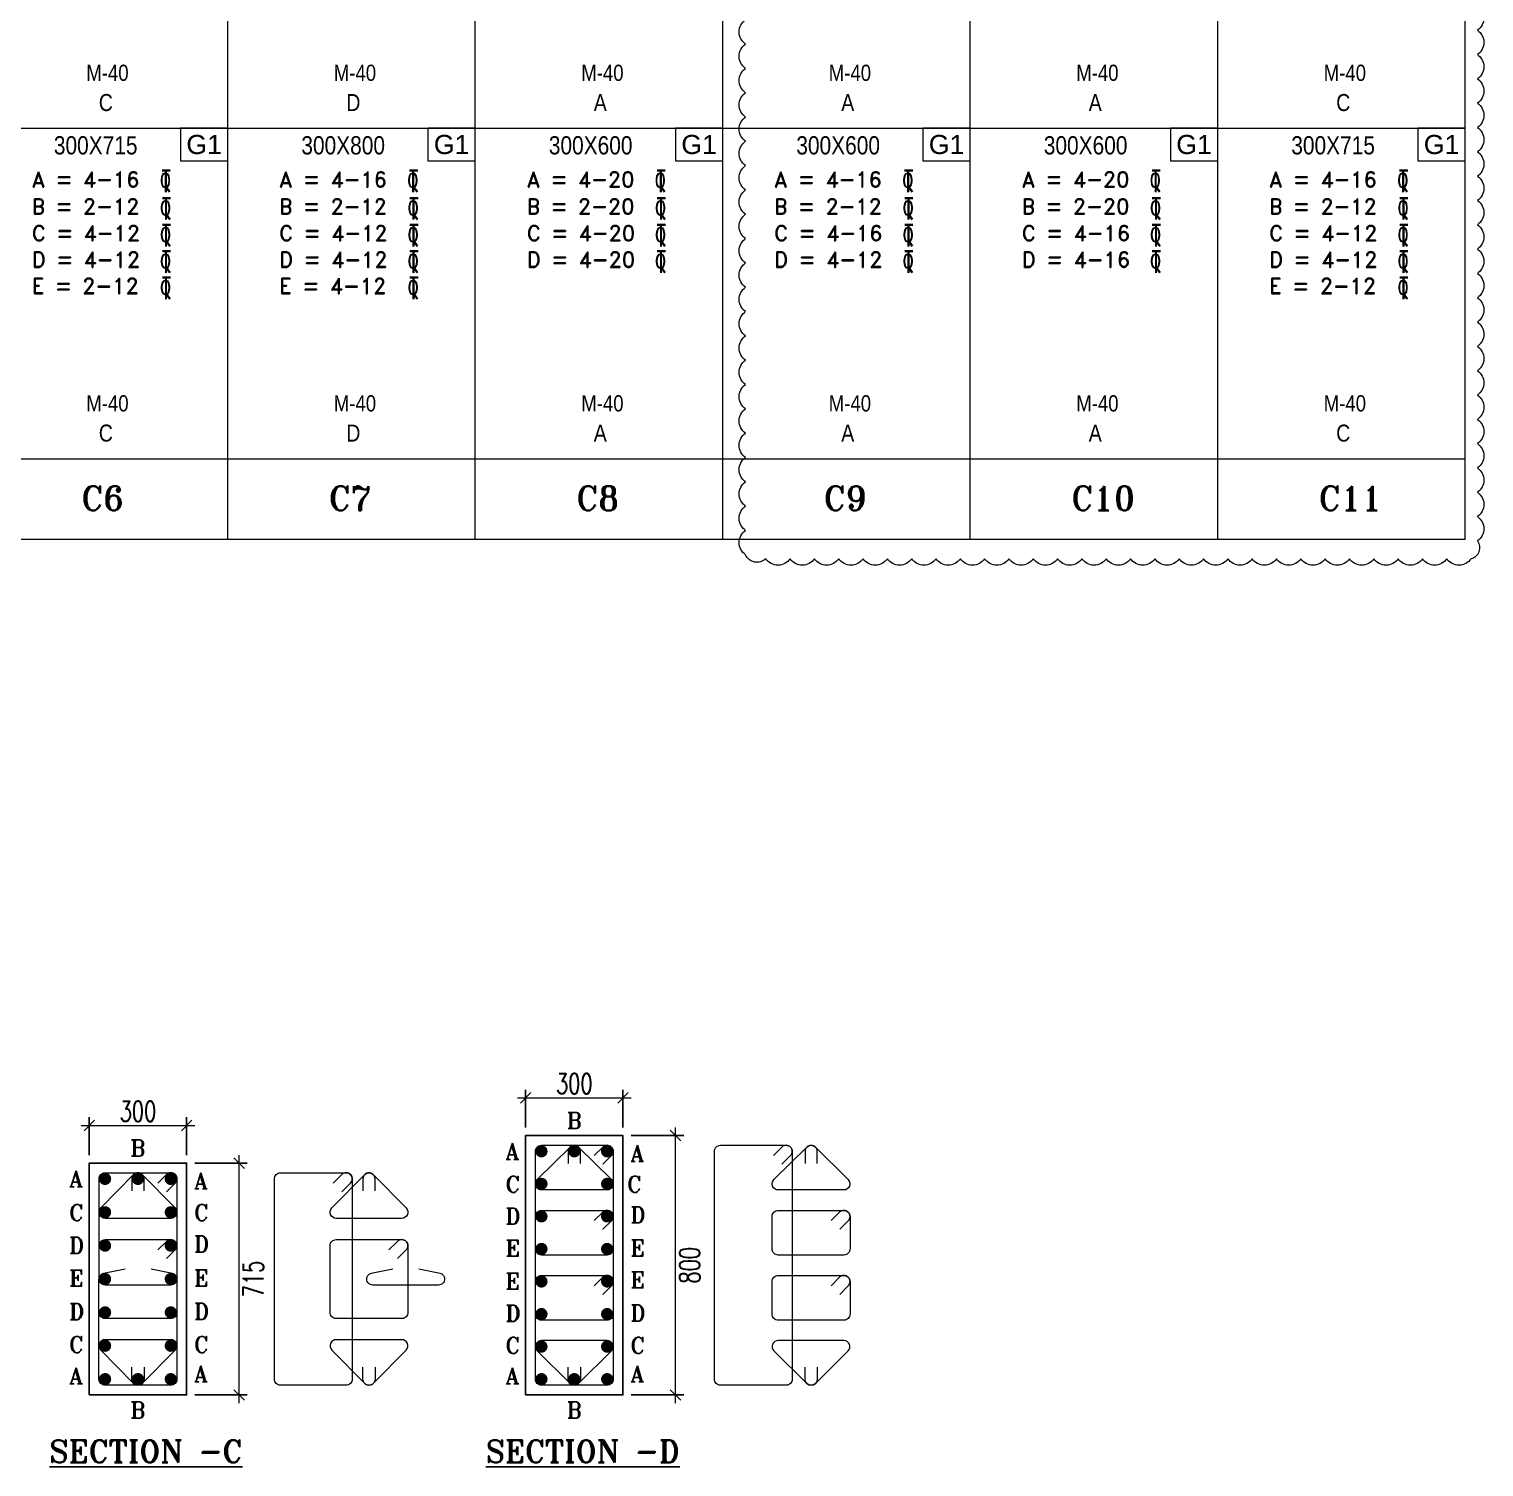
# Model space of a CAD drawing. Header units: millimetres. Extents: x 1363246 to 1691641, y -112430 to 78417.
# Drawn here: x 1501277 to 1519221, y -82814 to -65077 of the extents above; entities that cross this region are included whole.
import ezdxf

# ---------------------------------------------------------------- set-up
doc = ezdxf.new("R2010")
doc.units = ezdxf.units.MM
doc.header["$LTSCALE"] = 500
doc.header["$MEASUREMENT"] = 0
doc.header["$PDMODE"] = 34
doc.layers.get('Defpoints').update_dxf_attribs({"lineweight": 0})
for name, color, linetype in [('BNOS', 2, 'Continuous'), ('Reinf', 4, 'Continuous'), ('S-TEXT', 3, 'Continuous'), ('TOWER AREA COLUMN.', 6, 'Continuous')]:
    doc.layers.add(name, color=color, linetype=linetype)
for name, color, linetype, lineweight in [('DIAMENTION', 1, 'Continuous', 0), ('LINE', 7, 'Continuous', 13), ('S - SUNK', 251, 'Continuous', 0), ('STEEL', 7, 'Continuous', 20), ('TEXT', 7, 'Continuous', 13), ('TEXT 3', 3, 'Continuous', 5), ('TEXT2', 3, 'Continuous', 15), ('TEXT2MM', 3, 'Continuous', 18)]:
    doc.layers.add(name, color=color, linetype=linetype, lineweight=lineweight)
doc.styles.add('2MM', font='romans.shx', dxfattribs={"width": 0.7})
doc.styles.add('ABHI', font='arial.ttf')
doc.styles.add('RAWAT', font='romand.shx', dxfattribs={"height": 115})
doc.styles.add('RD', font='romand.shx', dxfattribs={"height": 200})
doc.styles.add('ROMANT', font='romant__.ttf', dxfattribs={"width": 0.9, "height": 600})
doc.styles.add('TEXT', font='ARIALN.TTF', dxfattribs={"width": 0.8})
doc.dimstyles.new('SHUIB', dxfattribs={"dimtxt": 200, "dimasz": 180, "dimexe": 100, "dimexo": 250, "dimgap": 50, "dimtad": 2, "dimdec": 0, "dimzin": 1, "dimdsep": 46, "dimtxsty": '2MM', "dimblk": 'OBLIQUE', "dimcen": 0, "dimdle": 100, "dimclrd": 1, "dimclre": 1, "dimclrt": 3, "dimadec": 0, "dimazin": 0, "dimtfac": 1, "dimtdec": 0, "dimtix": 1, "dimtmove": 2, "dimatfit": 3, "dimfxl": 0, "dimtolj": 1, "dimlwd": -1, "dimarcsym": 0})

# ---------------------------------------------------------------- blocks, each defined once
blk = doc.blocks.new('T')
at = {"layer": 'LINE'}
for p, q in [((-27, 79), (39, 79)), ((-27, 72), (39, 72)), ((-2, 70), (-2, -99)), ((5, 70), (5, -99)), ((1, -61), (31, -100)), ((7, -57), (36, -96))]:
    blk.add_line(p, q, dxfattribs=at)
at = {"layer": 'LINE', "style": 'RAWAT'}
blk.add_text('0', height=115, dxfattribs=at).set_placement((-50, -63))
blk = doc.blocks.new('_Oblique')
at = {"color": 0, "linetype": 'ByBlock', "lineweight": -2}
blk.add_line((-0.5, -0.5), (0.5, 0.5), dxfattribs=at)
blk = doc.blocks.new('*D260')
at = {"layer": 'Defpoints', "color": 0, "ltscale": 100, "transparency": 16777216}
for p in [(1503220, -78601), (1502020, -79066, 0), (1503220, -79066, 0)]:
    blk.add_point(p, dxfattribs=at)
at = {"layer": 'DIAMENTION', "color": 1, "lineweight": -2, "ltscale": 100, "transparency": 16777216}
for p, q in [((1502020, -78966), (1502020, -78501)), ((1503220, -78966), (1503220, -78501))]:
    blk.add_line(p, q, dxfattribs=at)
at = {"layer": 'DIAMENTION', "color": 1, "ltscale": 100, "transparency": 16777216}
blk.add_line((1501920, -78601), (1503320, -78601), dxfattribs=at)
at = {"layer": 'DIAMENTION', "color": 1, "ltscale": 100, "transparency": 16777216, "xscale": 130, "yscale": 130, "zscale": 130, "rotation": 180}
blk.add_blockref('_Oblique', (1502020, -78601), dxfattribs=at)
at = {"layer": 'DIAMENTION', "color": 1, "ltscale": 100, "transparency": 16777216, "xscale": 130, "yscale": 130, "zscale": 130}
blk.add_blockref('_Oblique', (1503220, -78601), dxfattribs=at)
at = {"layer": 'DIAMENTION', "color": 3, "ltscale": 100, "transparency": 16777216, "insert": (1502620, -78426), "char_height": 250, "attachment_point": 5, "style": '2MM'}
blk.add_mtext('\\A1;300', dxfattribs=at)
blk = doc.blocks.new('*D261')
at = {"layer": 'Defpoints', "color": 0, "ltscale": 100, "transparency": 16777216}
for p in [(1503220, -79066, 0), (1503868, -79066), (1503220, -81926, 0)]:
    blk.add_point(p, dxfattribs=at)
at = {"layer": 'DIAMENTION', "color": 1, "lineweight": -2, "ltscale": 100, "transparency": 16777216}
for p, q in [((1503320, -79066), (1503968, -79066)), ((1503320, -81926), (1503968, -81926))]:
    blk.add_line(p, q, dxfattribs=at)
at = {"layer": 'DIAMENTION', "color": 1, "ltscale": 100, "transparency": 16777216}
blk.add_line((1503868, -82026), (1503868, -78966), dxfattribs=at)
at = {"layer": 'DIAMENTION', "color": 1, "ltscale": 100, "transparency": 16777216, "xscale": 130, "yscale": 130, "zscale": 130}
for p, rotation in [((1503868, -79066), 90), ((1503868, -81926), 270)]:
    blk.add_blockref('_Oblique', p, dxfattribs=dict(at, rotation=rotation))
at = {"layer": 'DIAMENTION', "color": 3, "ltscale": 100, "transparency": 16777216, "insert": (1504043, -80496), "char_height": 250, "attachment_point": 5, "rotation": 90, "style": '2MM'}
blk.add_mtext('\\A1;715', dxfattribs=at)
blk = doc.blocks.new('*D262')
at = {"layer": 'Defpoints', "color": 0, "ltscale": 100, "transparency": 16777216}
for p in [(1508602, -78261), (1507402, -78726, 0), (1508602, -78726, 0)]:
    blk.add_point(p, dxfattribs=at)
at = {"layer": 'DIAMENTION', "color": 1, "lineweight": -2, "ltscale": 100, "transparency": 16777216}
for p, q in [((1507402, -78626), (1507402, -78161)), ((1508602, -78626), (1508602, -78161))]:
    blk.add_line(p, q, dxfattribs=at)
at = {"layer": 'DIAMENTION', "color": 1, "ltscale": 100, "transparency": 16777216}
blk.add_line((1507302, -78261), (1508702, -78261), dxfattribs=at)
at = {"layer": 'DIAMENTION', "color": 1, "ltscale": 100, "transparency": 16777216, "xscale": 130, "yscale": 130, "zscale": 130, "rotation": 180}
blk.add_blockref('_Oblique', (1507402, -78261), dxfattribs=at)
at = {"layer": 'DIAMENTION', "color": 1, "ltscale": 100, "transparency": 16777216, "xscale": 130, "yscale": 130, "zscale": 130}
blk.add_blockref('_Oblique', (1508602, -78261), dxfattribs=at)
at = {"layer": 'DIAMENTION', "color": 3, "ltscale": 100, "transparency": 16777216, "insert": (1508002, -78086), "char_height": 250, "attachment_point": 5, "style": '2MM'}
blk.add_mtext('\\A1;300', dxfattribs=at)
blk = doc.blocks.new('*D263')
at = {"layer": 'Defpoints', "color": 0, "ltscale": 100, "transparency": 16777216}
for p in [(1508602, -78726, 0), (1509251, -78726), (1508602, -81926, 0)]:
    blk.add_point(p, dxfattribs=at)
at = {"layer": 'DIAMENTION', "color": 1, "lineweight": -2, "ltscale": 100, "transparency": 16777216}
for p, q in [((1508702, -78726), (1509351, -78726)), ((1508702, -81926), (1509351, -81926))]:
    blk.add_line(p, q, dxfattribs=at)
at = {"layer": 'DIAMENTION', "color": 1, "ltscale": 100, "transparency": 16777216}
blk.add_line((1509251, -82026), (1509251, -78626), dxfattribs=at)
at = {"layer": 'DIAMENTION', "color": 1, "ltscale": 100, "transparency": 16777216, "xscale": 130, "yscale": 130, "zscale": 130}
for p, rotation in [((1509251, -78726), 90), ((1509251, -81926), 270)]:
    blk.add_blockref('_Oblique', p, dxfattribs=dict(at, rotation=rotation))
at = {"layer": 'DIAMENTION', "color": 3, "ltscale": 100, "transparency": 16777216, "insert": (1509426, -80326), "char_height": 250, "attachment_point": 5, "rotation": 90, "style": '2MM'}
blk.add_mtext('\\A1;800', dxfattribs=at)

msp = doc.modelspace()

# ---------------------------------------------------------------- linework, layer by layer
at = {"layer": 'LINE', "color": 1}
for p, q in [((1503728, -71371.1, -2437250811), (1503728, -1062, -2437250811)), ((1506780.5, -71371.1, -2437250811), (1506780.5, -1062, -2437250811)), ((1509833, -71371.1, -2437250811), (1509833, -1062, -2437250811)), ((1512885.5, -71371.1, -2437250811), (1512885.5, -1062, -2437250811)), ((1515938, -71371.1, -2437250811), (1515938, -1062, -2437250811)), ((1477814.7, -66299.3, -2437250811), (1518990.5, -66299.3, -2437250811)), ((1477814.7, -70376.6, -2437250811), (1518990.5, -70376.6, -2437250811))]:
    msp.add_line(p, q, dxfattribs=at)
at = {"layer": 'LINE', "color": 2}
msp.add_line((1509833, -71371.1, -2437250811), (1509833, -1062, -2437250811), dxfattribs=at)
at = {"layer": 'LINE', "color": 3}
for p, q in [((1518990.5, -71371.1, -2437250811), (1518990.5, -1062, -2437250811)), ((1477814.7, -71371.1, -2437250811), (1518990.5, -71371.1, -2437250811))]:
    msp.add_line(p, q, dxfattribs=at)
at = {"layer": 'Reinf', "color": 4, "linetype": 'ByBlock', "const_width": 75, "elevation": 0}
for points in [[(1507596.8, -78958.1, -1), (1507596.8, -78883.1, -1)], [(1508001.8, -78958.1, -1), (1508001.8, -78883.1, -1)], [(1508406.8, -78958.1, 1), (1508406.8, -78883.1, 1)], [(1507596.8, -79359.6, -1), (1507596.8, -79284.6, -1)], [(1508406.8, -79359.6, 1), (1508406.8, -79284.6, 1)], [(1507596.8, -79761, -1), (1507596.8, -79686, -1)], [(1508406.8, -79761, 1), (1508406.8, -79686, 1)], [(1507596.8, -80162.5, -1), (1507596.8, -80087.5, -1)], [(1508406.8, -80162.5, 1), (1508406.8, -80087.5, 1)], [(1507596.8, -80564, -1), (1507596.8, -80489, -1)], [(1508406.8, -80564, 1), (1508406.8, -80489, 1)], [(1507596.8, -80965.5, -1), (1507596.8, -80890.5, -1)], [(1508406.8, -80965.5, 1), (1508406.8, -80890.5, 1)], [(1507596.8, -81366.9, -1), (1507596.8, -81291.9, -1)], [(1508406.8, -81366.9, 1), (1508406.8, -81291.9, 1)], [(1507596.8, -81693.4, 1), (1507596.8, -81768.4, 1)], [(1508001.8, -81693.4, 1), (1508001.8, -81768.4, 1)], [(1508406.8, -81693.4, -1), (1508406.8, -81768.4, -1)]]:
    msp.add_lwpolyline(points, format="xyb", close=True, dxfattribs=at)
at = {"layer": 'Reinf', "color": 4, "linetype": 'ByBlock', "const_width": 75}
for points in [[(1502214.6, -79298.1, -1), (1502214.6, -79223.1, -1)], [(1502619.6, -79298.1, -1), (1502619.6, -79223.1, -1)], [(1503024.6, -79298.1, 1), (1503024.6, -79223.1, 1)], [(1502214.6, -79709.8, -1), (1502214.6, -79634.8, -1)], [(1503024.6, -79709.8, 1), (1503024.6, -79634.8, 1)], [(1502214.6, -80121.5, -1), (1502214.6, -80046.5, -1)], [(1503024.6, -80121.5, 1), (1503024.6, -80046.5, 1)], [(1502214.6, -80533.3, -1), (1502214.6, -80458.3, -1)], [(1503024.6, -80533.3, 1), (1503024.6, -80458.3, 1)], [(1502214.6, -80945, -1), (1502214.6, -80870, -1)], [(1503024.6, -80945, 1), (1503024.6, -80870, 1)], [(1502214.6, -81356.7, -1), (1502214.6, -81281.7, -1)], [(1503024.6, -81356.7, 1), (1503024.6, -81281.7, 1)], [(1502214.6, -81693.4, 1), (1502214.6, -81768.4, 1)], [(1502619.6, -81693.4, 1), (1502619.6, -81768.4, 1)], [(1503024.6, -81693.4, -1), (1503024.6, -81768.4, -1)]]:
    msp.add_lwpolyline(points, format="xyb", close=True, dxfattribs=at)
at = {"layer": 'S - SUNK', "color": 1, "ltscale": 10}
msp.add_lwpolyline([(1519143, -64790.9, -0.5205671), (1519143, -65090.9, -0.5205671), (1519143, -65390.9, -0.5205671), (1519143, -65690.9, -0.5205671), (1519143, -65990.9, -0.5205671), (1519143, -66290.9, -0.5205671), (1519143, -66590.9, -0.5205671), (1519143, -66890.9, -0.5205671), (1519143, -67190.9, -0.5205671), (1519143, -67490.9, -0.5205671), (1519143, -67790.9, -0.5205671), (1519143, -68090.9, -0.5205671), (1519143, -68390.9, -0.5205671), (1519143, -68690.9, -0.5205671), (1519143, -68990.9, -0.5205671), (1519143, -69290.9, -0.5205671), (1519143, -69590.9, -0.5205671), (1519143, -69890.9, -0.5205671), (1519143, -70190.9, -0.5205671), (1519143, -70490.9, -0.5205671), (1519143, -70790.9, -0.5205671), (1519143, -71090.9, -0.5205671), (1519143, -71390.9, -0.5205671), (1519063.3, -71611.2, -0.5205671), (1518763.3, -71611.2, -0.5205671), (1518463.3, -71611.2, -0.5205671), (1518163.3, -71611.2, -0.5205671), (1517863.3, -71611.2, -0.5205671), (1517563.3, -71611.2, -0.5205671), (1517263.3, -71611.2, -0.5205671), (1516963.3, -71611.2, -0.5205671), (1516663.3, -71611.2, -0.5205671), (1516363.3, -71611.2, -0.5205671), (1516063.3, -71611.2, -0.5205671), (1515763.3, -71611.2, -0.5205671), (1515463.3, -71611.2, -0.5205671), (1515163.3, -71611.2, -0.5205671), (1514863.3, -71611.2, -0.5205671), (1514563.3, -71611.2, -0.5205671), (1514263.3, -71611.2, -0.5205671), (1513963.3, -71611.2, -0.5205671), (1513663.3, -71611.2, -0.5205671), (1513363.3, -71611.2, -0.5205671), (1513063.3, -71611.2, -0.5205671), (1512763.3, -71611.2, -0.5205671), (1512463.3, -71611.2, -0.5205671), (1512163.3, -71611.2, -0.5205671), (1511863.3, -71611.2, -0.5205671), (1511563.3, -71611.2, -0.5205671), (1511263.3, -71611.2, -0.5205671), (1510963.3, -71611.2, -0.5205671), (1510663.3, -71611.2, -0.5205671), (1510363.3, -71611.2, -0.5205671), (1510113.3, -71561.3, -0.5205671), (1510113.3, -71261.3, -0.5205671), (1510113.3, -70961.3, -0.5205671), (1510113.3, -70661.3, -0.5205671), (1510113.3, -70361.3, -0.5205671), (1510113.3, -70061.3, -0.5205671), (1510113.3, -69761.3, -0.5205671), (1510113.3, -69461.3, -0.5205671), (1510113.3, -69161.3, -0.5205671), (1510113.3, -68861.3, -0.5205671), (1510113.3, -68561.3, -0.5205671), (1510113.3, -68261.3, -0.5205671), (1510113.3, -67961.3, -0.5205671), (1510113.3, -67661.3, -0.5205671), (1510113.3, -67361.3, -0.5205671), (1510113.3, -67061.3, -0.5205671), (1510113.3, -66761.3, -0.5205671), (1510113.3, -66461.3, -0.5205671), (1510113.3, -66161.3, -0.5205671), (1510113.3, -65861.3, -0.5205671), (1510113.3, -65561.3, -0.5205671), (1510113.3, -65261.3, -0.5205671), (1510113.3, -64961.3, -0.5205671)], format="xyb", dxfattribs=at)
at = {"layer": 'STEEL', "color": 4, "linetype": 'ByBlock', "elevation": 0}
for points in [[(1508481.9, -78920.6), (1508481.8, -81730.9, -0.4142136), (1508406.8, -81805.9), (1507596.7, -81805.9, -0.4142136), (1507521.7, -81730.9), (1507521.8, -78920.6, -0.4142136), (1507596.8, -78845.6), (1508406.9, -78845.6, -0.4142136)], [(1508054.6, -78867.4), (1508459.6, -79268.8, -0.6694949), (1508406.8, -79397.1), (1507596.8, -79397.1, -0.6694949), (1507544, -79268.8), (1507949, -78867.4, -0.4120843)], [(1510690.1, -78920.6), (1510689.9, -81730.9, -0.4142136), (1510614.9, -81805.9), (1509804.8, -81805.9, -0.4142136), (1509729.8, -81730.9), (1509729.9, -78920.6, -0.4142136), (1509804.9, -78845.6), (1510615.1, -78845.6, -0.4142136)], [(1510975.4, -78867.4), (1511380.4, -79268.8, -0.6694949), (1511327.6, -79397.1), (1510517.6, -79397.1, -0.6694949), (1510464.8, -79268.8), (1510869.8, -78867.4, -0.4120843)], [(1508481.9, -79723.5), (1508481.8, -80125, -0.4142136), (1508406.8, -80200), (1507596.7, -80200, -0.4142136), (1507521.7, -80125), (1507521.8, -79723.5, -0.4142136), (1507596.8, -79648.5), (1508406.9, -79648.5, -0.4142136)], [(1511402.7, -79723.5), (1511402.6, -80125, -0.4142136), (1511327.6, -80200), (1510517.5, -80200, -0.4142136), (1510442.5, -80125), (1510442.6, -79723.5, -0.4142136), (1510517.6, -79648.5), (1511327.7, -79648.5, -0.4142136)], [(1508481.9, -80526.5), (1508481.8, -80928, -0.4142136), (1508406.8, -81003), (1507596.7, -81003, -0.4142136), (1507521.7, -80928), (1507521.8, -80526.5, -0.4142136), (1507596.8, -80451.5), (1508406.9, -80451.5, -0.4142136)], [(1511402.7, -80526.5), (1511402.6, -80928, -0.4142136), (1511327.6, -81003), (1510517.5, -81003, -0.4142136), (1510442.5, -80928), (1510442.6, -80526.5, -0.4142136), (1510517.6, -80451.5), (1511327.7, -80451.5, -0.4142136)], [(1508054.6, -81784.1), (1508459.6, -81382.7, 0.6694949), (1508406.8, -81254.4), (1507596.8, -81254.4, 0.6694949), (1507544, -81382.7), (1507949, -81784.1, 0.4120843)], [(1510975.4, -81784.1), (1511380.4, -81382.7, 0.6694949), (1511327.6, -81254.4), (1510517.6, -81254.4, 0.6694949), (1510464.8, -81382.7), (1510869.8, -81784.1, 0.4120843)]]:
    msp.add_lwpolyline(points, format="xyb", close=True, dxfattribs=at)
for points in [[(1508076.8, -79069.4), (1508076.8, -78920.6, 0.4142136), (1508001.8, -78845.6), (1508001.8, -78845.6, 0.4142136), (1507926.8, -78920.6), (1507926.8, -79069.4)], [(1508354.8, -79078.8), (1508460, -78973.6, 0.4142136), (1508460, -78867.6), (1508460, -78867.6, 0.4142136), (1508353.9, -78867.6), (1508248.7, -78972.8)], [(1510562.9, -79078.8), (1510668.1, -78973.6, 0.4142136), (1510668.1, -78867.6), (1510668.1, -78867.6, 0.4142136), (1510562.1, -78867.6), (1510456.8, -78972.8)], [(1510997.6, -79069.4), (1510997.6, -78920.6, 0.4142136), (1510922.6, -78845.6), (1510922.6, -78845.6, 0.4142136), (1510847.6, -78920.6), (1510847.6, -79069.4)], [(1508354.8, -79881.8), (1508460, -79776.6, 0.4142136), (1508460, -79670.5), (1508460, -79670.5, 0.4142136), (1508353.9, -79670.5), (1508248.7, -79775.7)], [(1511275.6, -79881.8), (1511380.8, -79776.6, 0.4142136), (1511380.8, -79670.5), (1511380.8, -79670.5, 0.4142136), (1511274.7, -79670.5), (1511169.5, -79775.7)], [(1508354.8, -80684.7), (1508460, -80579.5, 0.4142136), (1508460, -80473.5), (1508460, -80473.5, 0.4142136), (1508353.9, -80473.5), (1508248.7, -80578.7)], [(1511275.6, -80684.7), (1511380.8, -80579.5, 0.4142136), (1511380.8, -80473.5), (1511380.8, -80473.5, 0.4142136), (1511274.7, -80473.5), (1511169.5, -80578.7)], [(1508076.8, -81582.1), (1508076.8, -81730.9, -0.4142136), (1508001.8, -81805.9), (1508001.8, -81805.9, -0.4142136), (1507926.8, -81730.9), (1507926.8, -81582.1)], [(1510997.6, -81582.1), (1510997.6, -81730.9, -0.4142136), (1510922.6, -81805.9), (1510922.6, -81805.9, -0.4142136), (1510847.6, -81730.9), (1510847.6, -81582.1)]]:
    msp.add_lwpolyline(points, format="xyb", dxfattribs=at)
at = {"layer": 'STEEL', "color": 4, "linetype": 'ByBlock'}
for points in [[(1503099.7, -79260.6), (1503099.6, -81730.9, -0.4142136), (1503024.6, -81805.9), (1502214.4, -81805.9, -0.4142136), (1502139.4, -81730.9), (1502139.6, -79260.6, -0.4142136), (1502214.6, -79185.6), (1503024.7, -79185.6, -0.4142136)], [(1502672.4, -79207.4), (1503077.4, -79619.1, -0.6694949), (1503024.6, -79747.3), (1502214.6, -79747.3, -0.6694949), (1502161.7, -79619.1), (1502566.7, -79207.4, -0.4120843)], [(1505262.8, -79260.6), (1505262.6, -81730.9, -0.4142136), (1505187.6, -81805.9), (1504377.5, -81805.9, -0.4142136), (1504302.5, -81730.9), (1504302.6, -79260.6, -0.4142136), (1504377.6, -79185.6), (1505187.8, -79185.6, -0.4142136)], [(1505522.2, -79207.4), (1505927.2, -79619.1, -0.6694949), (1505874.3, -79747.3), (1505064.3, -79747.3, -0.6694949), (1505011.5, -79619.1), (1505416.5, -79207.4, -0.4120843)], [(1503099.7, -80084), (1503099.6, -80907.5, -0.4142136), (1503024.6, -80982.5), (1502214.4, -80982.5, -0.4142136), (1502139.4, -80907.5), (1502139.6, -80084, -0.4142136), (1502214.6, -80009), (1503024.7, -80009, -0.4142136)], [(1505949.5, -80084), (1505949.4, -80907.5, -0.4142136), (1505874.4, -80982.5), (1505064.3, -80982.5, -0.4142136), (1504989.3, -80907.5), (1504989.4, -80084, -0.4142136), (1505064.4, -80009), (1505874.5, -80009, -0.4142136)], [(1502672.4, -81784.1), (1503077.4, -81372.4, 0.6694949), (1503024.6, -81244.2), (1502214.6, -81244.2, 0.6694949), (1502161.7, -81372.4), (1502566.7, -81784.1, 0.4120843)], [(1505522.2, -81784.1), (1505927.2, -81372.4, 0.6694949), (1505874.3, -81244.2), (1505064.3, -81244.2, 0.6694949), (1505011.5, -81372.4), (1505416.5, -81784.1, 0.4120843)]]:
    msp.add_lwpolyline(points, format="xyb", close=True, dxfattribs=at)
for points in [[(1502694.6, -79409.4), (1502694.6, -79260.6, 0.4142136), (1502619.6, -79185.6), (1502619.6, -79185.6, 0.4142136), (1502544.6, -79260.6), (1502544.6, -79409.4)], [(1502972.5, -79418.8), (1503077.8, -79313.6, 0.4142136), (1503077.8, -79207.6), (1503077.8, -79207.6, 0.4142136), (1502971.7, -79207.6), (1502866.5, -79312.8)], [(1505135.6, -79418.8), (1505240.8, -79313.6, 0.4142136), (1505240.8, -79207.6), (1505240.8, -79207.6, 0.4142136), (1505134.7, -79207.6), (1505029.5, -79312.8)], [(1505544.3, -79409.4), (1505544.3, -79260.6, 0.4142136), (1505469.3, -79185.6), (1505469.3, -79185.6, 0.4142136), (1505394.3, -79260.6), (1505394.3, -79409.4)], [(1502972.5, -80242.3), (1503077.8, -80137.1, 0.4142136), (1503077.8, -80031), (1503077.8, -80031, 0.4142136), (1502971.7, -80031), (1502866.5, -80136.2)], [(1505822.3, -80242.3), (1505927.5, -80137.1, 0.4142136), (1505927.5, -80031), (1505927.5, -80031, 0.4142136), (1505821.4, -80031), (1505716.2, -80136.2)], [(1502781.2, -80371.3), (1503024.7, -80420.8, -0.4142136), (1503099.7, -80495.8), (1503099.6, -80495.8, -0.4142136), (1503024.6, -80570.8), (1502214.4, -80570.8, -0.4142136), (1502139.4, -80495.8), (1502139.6, -80495.8, -0.4142136), (1502214.6, -80420.8), (1502462, -80371.3)], [(1506083.5, -80371.3), (1506327, -80420.8, -0.4142136), (1506402, -80495.8), (1506401.9, -80495.8, -0.4142136), (1506326.9, -80570.8), (1505516.7, -80570.8, -0.4142136), (1505441.7, -80495.8), (1505441.9, -80495.8, -0.4142136), (1505516.9, -80420.8), (1505764.3, -80371.3)], [(1502694.6, -81582.1), (1502694.6, -81730.9, -0.4142136), (1502619.6, -81805.9), (1502619.6, -81805.9, -0.4142136), (1502544.6, -81730.9), (1502544.6, -81582.1)], [(1505544.3, -81582.1), (1505544.3, -81730.9, -0.4142136), (1505469.3, -81805.9), (1505469.3, -81805.9, -0.4142136), (1505394.3, -81730.9), (1505394.3, -81582.1)]]:
    msp.add_lwpolyline(points, format="xyb", dxfattribs=at)
at = {"layer": 'TEXT2', "color": 7, "lineweight": 20, "elevation": -2437250811}
for points in [[(1503728, -66299.3), (1503144.2, -66299.3), (1503144.2, -66702.5), (1503728, -66702.5)], [(1506780.5, -66299.3), (1506196.7, -66299.3), (1506196.7, -66702.5), (1506780.5, -66702.5)], [(1509833, -66299.3), (1509249.2, -66299.3), (1509249.2, -66702.5), (1509833, -66702.5)], [(1512885.5, -66299.3), (1512301.7, -66299.3), (1512301.7, -66702.5), (1512885.5, -66702.5)], [(1515938, -66299.3), (1515354.2, -66299.3), (1515354.2, -66702.5), (1515938, -66702.5)], [(1518990.5, -66299.3), (1518406.7, -66299.3), (1518406.7, -66702.5), (1518990.5, -66702.5)]]:
    msp.add_lwpolyline(points, close=True, dxfattribs=at)
at = {"layer": 'TOWER AREA COLUMN.', "color": 3, "elevation": 0}
msp.add_lwpolyline([(1507401.8, -81925.8), (1508601.8, -81925.8), (1508601.8, -78725.8), (1507401.8, -78725.8)], close=True, dxfattribs=at)
at = {"layer": 'TOWER AREA COLUMN.', "color": 3}
msp.add_lwpolyline([(1502019.6, -81925.8), (1503219.6, -81925.8), (1503219.6, -79065.8), (1502019.6, -79065.8)], close=True, dxfattribs=at)

# ---------------------------------------------------------------- block references
at = {"layer": 'TEXT', "color": 3, "xscale": 1.53, "yscale": 1.53, "zscale": 1.53}
for p in [(1502958.8, -66935, 0), (1506011.3, -66935, 0), (1509063.8, -66935, 0), (1512116.3, -66935, 0), (1515168.9, -66935, 0), (1518221.4, -66935, 0), (1502962.1, -67275.2, 0), (1506014.6, -67275.2, 0), (1509067.1, -67275.2, 0), (1512119.6, -67275.2, 0), (1515172.1, -67275.2, 0), (1518224.6, -67275.2, 0), (1502962.1, -67605.5, 0), (1506014.6, -67605.5, 0), (1509067.1, -67605.5, 0), (1512119.6, -67605.5, 0), (1515172.1, -67605.5, 0), (1518224.6, -67605.5, 0), (1502962.1, -67930.9, 0), (1506014.6, -67930.9, 0), (1509067.1, -67930.9, 0), (1512119.6, -67930.9, 0), (1515172.1, -67930.9, 0), (1518224.6, -67930.9, 0), (1502962.1, -68255.7, 0), (1506014.6, -68255.7, 0), (1518224.6, -68255.7, 0)]:
    msp.add_blockref('T', p, dxfattribs=at)

# ---------------------------------------------------------------- texts
at = {"layer": 'BNOS', "color": 7, "style": 'ROMANT'}
for s, p in [('C6', (1501921.5, -71014.9, -2437250807.1)), ('C7', (1504974, -71014.9, -2437250807.1)), ('C8', (1508026.5, -71014.9, -2437250807.1)), ('C9', (1511079, -71014.9, -2437250807.1)), ('C10', (1514131.5, -71014.9, -2437250807.1)), ('C11', (1517184, -71014.9, -2437250807.1))]:
    msp.add_text(s, height=300, dxfattribs=at).set_placement(p)
at = {"layer": 'S-TEXT', "color": 1, "style": 'ROMANT'}
for s, height, p in [('B', 200, (1507907.1, -78639.6, 0)), ('B', 200, (1502524.9, -78979.6, 0)), ('A', 200, (1507153.3, -79020.2, 0)), ('A', 200, (1508693.9, -79044.2, 0)), ('A', 200, (1501771.1, -79360.2, 0)), ('A', 200, (1503311.6, -79384.2, 0)), ('C', 200, (1507153.3, -79427, 0)), ('C', 200, (1508652.9, -79427, 0)), ('C', 200, (1501771.1, -79776.6, 0)), ('C', 200, (1503311.6, -79776.5, 0)), ('D', 200, (1507152.8, -79820, 0)), ('D', 200, (1508694.4, -79803.3, 0)), ('D', 200, (1501770.6, -80180.4, 0)), ('D', 200, (1503312.2, -80163.8, 0)), ('E', 200, (1507153.3, -80214.9, 0)), ('E', 200, (1508693.9, -80212.4, 0)), ('E', 200, (1501771.1, -80585.6, 0)), ('E', 200, (1503311.6, -80583.2, 0)), ('E', 200, (1507152.8, -80622.9, 0)), ('E', 200, (1508694.4, -80606.3, 0)), ('D', 200, (1501771.1, -80997.4, 0)), ('D', 200, (1503311.6, -80994.9, 0)), ('D', 200, (1507153.3, -81017.9, 0)), ('D', 200, (1508693.9, -81015.4, 0)), ('C', 200, (1501770.6, -81404.5, 0)), ('C', 200, (1503312.2, -81404.7, 0)), ('C', 200, (1507152.8, -81414.8, 0)), ('C', 200, (1508694.4, -81414.9, 0)), ('A', 200, (1501771.1, -81790, 0)), ('A', 200, (1503311.6, -81766, 0)), ('A', 200, (1507153.3, -81790, 0)), ('A', 200, (1508693.9, -81766, 0)), ('B', 200, (1502524.9, -82211.9, 0)), ('B', 200, (1507907.1, -82211.9, 0)), ('%%USECTION -C', 275, (1501528.4, -82758.5, -9.7)), ('%%USECTION -D', 275, (1506910.6, -82758.5, -9.7))]:
    msp.add_text(s, height=height, dxfattribs=at).set_placement(p)
at = {"layer": 'TEXT', "color": 3, "style": 'RD'}
for s, p in [('A = 4-16', (1501311, -67027.1, -245631.4)), ('A = 4-16', (1504363.5, -67027.1, -245631.4)), ('A = 4-20', (1507416, -67027.1, -245631.4)), ('A = 4-16', (1510468.5, -67027.1, -245631.4)), ('A = 4-20', (1513521, -67027.1, -245631.4)), ('A = 4-16', (1516573.5, -67027.1, -245631.4)), ('B = 2-12', (1501311, -67360.2, -245631.4)), ('B = 2-12', (1504363.5, -67360.2, -245631.4)), ('B = 2-20', (1507416, -67360.2, -245631.4)), ('B = 2-12', (1510468.5, -67360.2, -245631.4)), ('B = 2-20', (1513521, -67360.2, -245631.4)), ('B = 2-12', (1516573.5, -67360.2, -245631.4)), ('C = 4-12', (1501311, -67690.5, -245631.4)), ('C = 4-12', (1504363.5, -67690.5, -245631.4)), ('C = 4-20', (1507416, -67690.5, -245631.4)), ('C = 4-16', (1510468.5, -67690.5, -245631.4)), ('C = 4-16', (1513521, -67690.5, -245631.4)), ('C = 4-12', (1516573.5, -67690.5, -245631.4)), ('D = 4-12', (1501311, -68015.9, -245631.4)), ('D = 4-12', (1504363.5, -68015.9, -245631.4)), ('D = 4-20', (1507416, -68015.9, -245631.4)), ('D = 4-12', (1510468.5, -68015.9, -245631.4)), ('D = 4-16', (1513521, -68015.9, -245631.4)), ('D = 4-12', (1516573.5, -68015.9, -245631.4)), ('E = 2-12', (1501311, -68340.7, -245631.4)), ('E = 4-12', (1504363.5, -68340.7, -245631.4)), ('E = 2-12', (1516573.5, -68340.7, -245631.4))]:
    msp.add_text(s, height=191.25, dxfattribs=at).set_placement(p)
at = {"layer": 'TEXT 3', "color": 6, "linetype": 'Continuous', "style": 'TEXT'}
for s, height, p in [('M-40', 200, (1501982.7, -65716.1, -2437250807.1)), ('M-40', 200, (1505035.2, -65716.1, -2437250807.1)), ('M-40', 200, (1508087.8, -65716.1, -2437250807.1)), ('M-40', 200, (1511140.3, -65716.1, -2437250807.1)), ('M-40', 200, (1514192.8, -65716.1, -2437250807.1)), ('M-40', 200, (1517245.3, -65716.1, -2437250807.1)), ('300X715', 225, (1501582.7, -66623, -2437250807.1)), ('300X800', 225, (1504635.2, -66623, -2437250807.1)), ('300X600', 225, (1507687.7, -66623, -2437250807.1)), ('300X600', 225, (1510740.2, -66623, -2437250807.1)), ('300X600', 225, (1513792.7, -66623, -2437250807.1)), ('300X715', 225, (1516845.2, -66623, -2437250807.1)), ('M-40', 200, (1501982.7, -69793.4, -2437250807.1)), ('M-40', 200, (1505035.2, -69793.4, -2437250807.1)), ('M-40', 200, (1508087.8, -69793.4, -2437250807.1)), ('M-40', 200, (1511140.3, -69793.4, -2437250807.1)), ('M-40', 200, (1514192.8, -69793.4, -2437250807.1)), ('M-40', 200, (1517245.3, -69793.4, -2437250807.1))]:
    msp.add_text(s, height=height, dxfattribs=at).set_placement(p)
at = {"layer": 'TEXT2', "color": 7, "style": 'ABHI'}
for p in [(1503216.6, -66618.3, -2437250811), (1506269.1, -66618.3, -2437250811), (1509321.6, -66618.3, -2437250811), (1512374.1, -66618.3, -2437250811), (1515426.6, -66618.3, -2437250811), (1518479.2, -66618.3, -2437250811)]:
    msp.add_text('G1', height=235.81, dxfattribs=at).set_placement(p)
at = {"layer": 'TEXT2MM', "color": 4, "linetype": 'Continuous', "style": 'TEXT'}
for s, p in [('C', (1502137.1, -66088, -2437250807.1)), ('D', (1505189.6, -66088, -2437250807.1)), ('A', (1508242.1, -66088, -2437250807.1)), ('A', (1511294.6, -66088, -2437250807.1)), ('A', (1514347.1, -66088, -2437250807.1)), ('C', (1517399.6, -66088, -2437250807.1)), ('C', (1502137.1, -70165.4, -2437250807.1)), ('D', (1505189.6, -70165.4, -2437250807.1)), ('A', (1508242.1, -70165.4, -2437250807.1)), ('A', (1511294.6, -70165.4, -2437250807.1)), ('A', (1514347.1, -70165.4, -2437250807.1)), ('C', (1517399.6, -70165.4, -2437250807.1))]:
    msp.add_text(s, height=210, dxfattribs=at).set_placement(p)

# ---------------------------------------------------------------- dimensions: what is measured, and where the dimension line sits
at = {"layer": 'DIAMENTION', "ltscale": 100}
for base, p1, p2, angle, picture, middle in [((1508601.8, -78260.5), (1507401.8, -78725.8, 0), (1508601.8, -78725.8, 0), 180, '*D262', (1508001.8, -78085.5)), ((1503219.6, -78600.5, 0), (1502019.6, -79065.8, 0), (1503219.6, -79065.8), 180, '*D260', (1502619.6, -78425.5, 0)), ((1509250.5, -78725.8), (1508601.8, -81925.8, 0), (1508601.8, -78725.8, 0), 270, '*D263', (1509425.5, -80325.8)), ((1503868.3, -79065.8, 0), (1503219.6, -81925.8), (1503219.6, -79065.8, 0), 270, '*D261', (1504043.3, -80495.8, 0))]:
    dim = msp.add_linear_dim(base=base, p1=p1, p2=p2, angle=angle, dimstyle='SHUIB', override={"dimtxt": 250, "dimasz": 130, "dimexo": 100, "dimlfac": 0.25, "dimtmove": 0}, dxfattribs=at)
    dim.commit()
    dim.dimension.update_dxf_attribs({"geometry": picture, "text_midpoint": middle})

doc.saveas('drawing.dxf')
